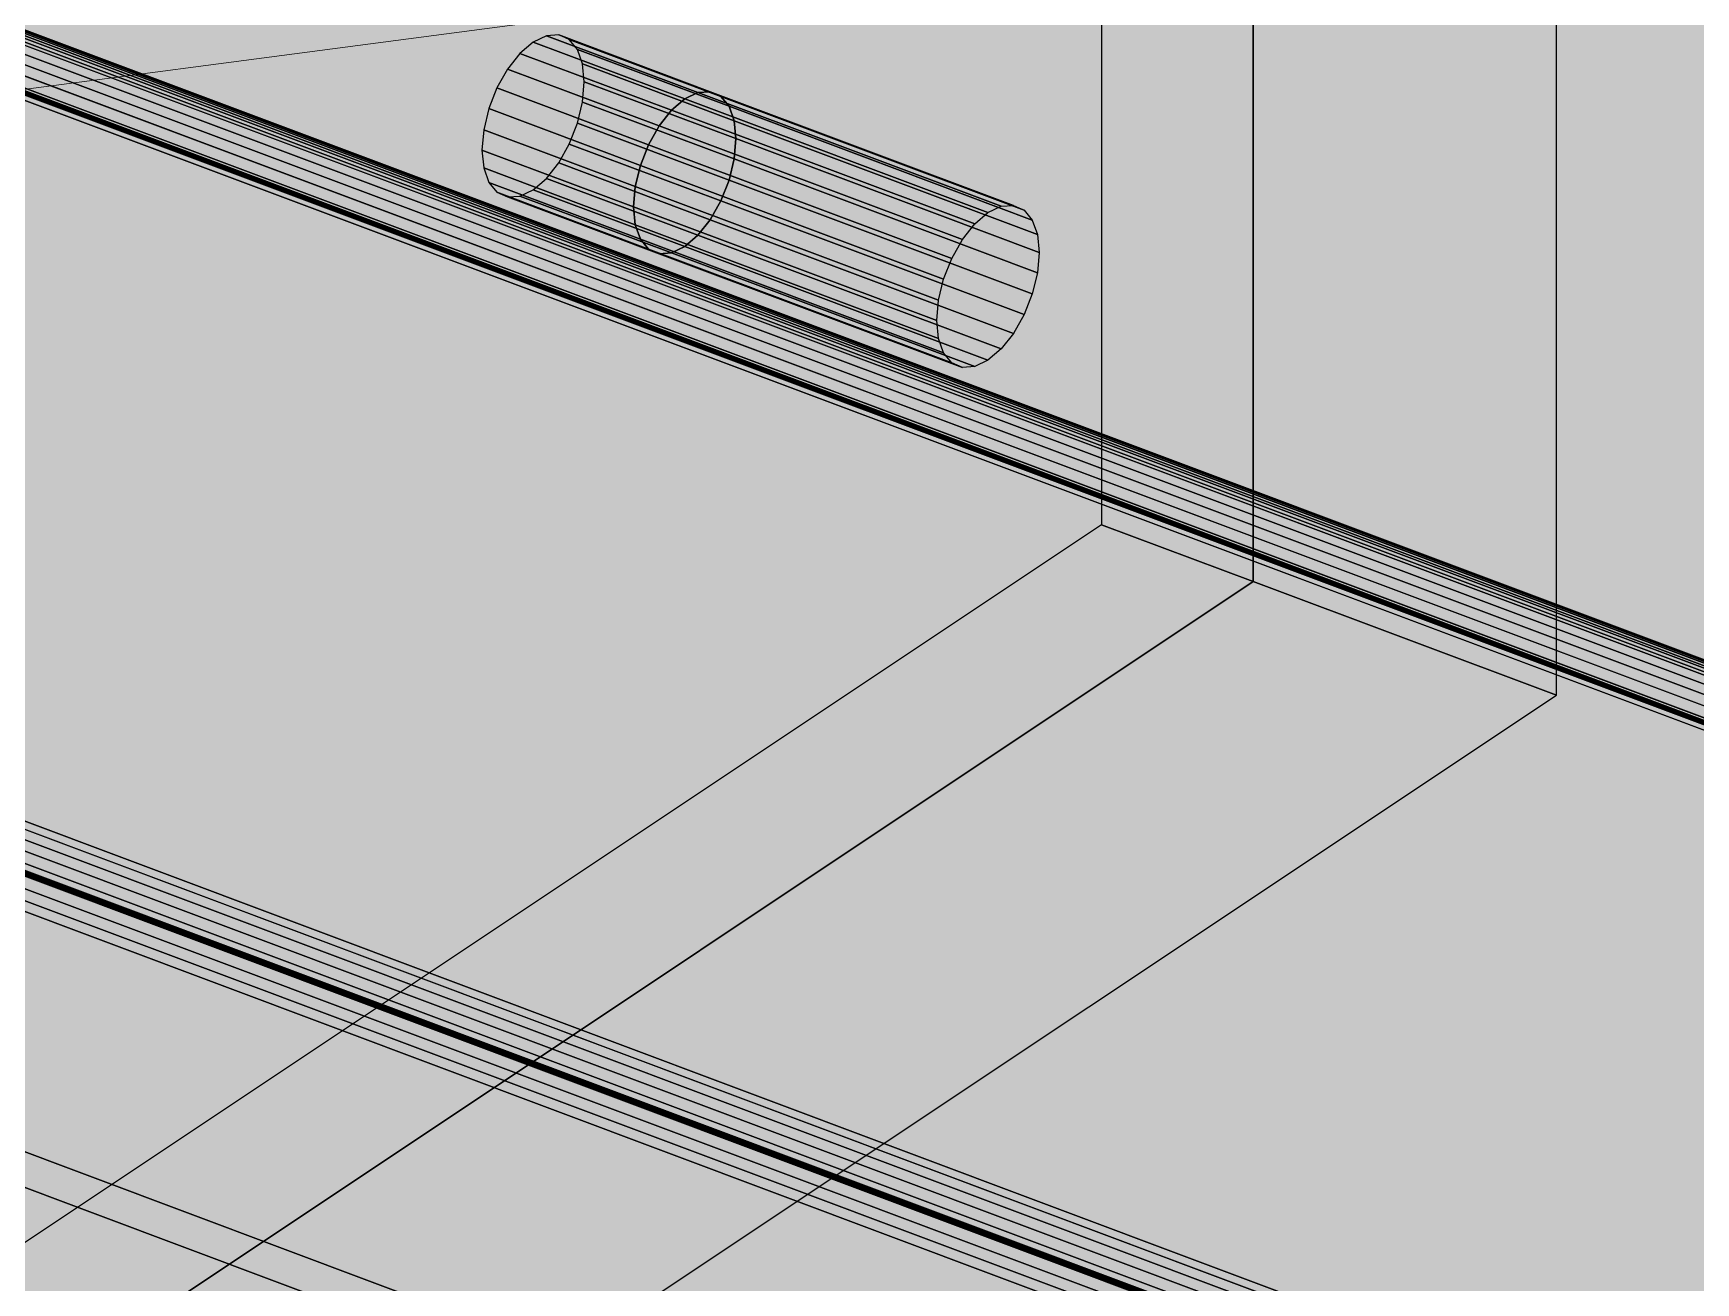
# Model space of a CAD drawing. Header units: millimetres. Extents: x 50 to 612415, y 2 to 4150.
# Drawn here: x 471105.62 to 471150.84, y 2614.55 to 2648.53 of the extents above; entities that cross this region are included whole.
import ezdxf

# ---------------------------------------------------------------- set-up
doc = ezdxf.new("R2010")
doc.units = ezdxf.units.MM
for name, color, linetype, lineweight in [('DIM', 7, 'Continuous', 13), ('HATCH', 8, 'Continuous', 9), ('OUTLINE', 7, 'Continuous', 25)]:
    doc.layers.add(name, color=color, linetype=linetype, lineweight=lineweight)

msp = doc.modelspace()

# ---------------------------------------------------------------- hatches: boundary and pattern name
at = {"layer": 'HATCH', "true_color": 0xccae87}
for points in [[(470093.304, 3132.09), (469761.573, 3099.927), (471407.856, 2492.235)], [(470233.501, 3079.516), (470093.304, 3132.09), (471407.856, 2492.235)], [(470093.304, 3128.519), (469761.573, 3096.356), (471407.856, 2488.664)], [(471407.856, 2488.664), (469761.573, 3096.356), (470093.304, 3128.519)], [(470233.501, 3075.945), (470093.304, 3128.519), (471407.856, 2488.664)], [(471407.856, 2488.664), (470093.304, 3128.519), (470233.501, 3075.945)], [(470093.304, 3124.055), (469761.573, 3091.892), (471407.856, 2484.201)], [(471407.856, 2484.201), (469761.573, 3091.892), (470093.304, 3124.055)], [(470233.501, 3071.481), (470093.304, 3124.055), (471407.856, 2484.201)], [(471407.856, 2484.201), (470093.304, 3124.055), (470233.501, 3071.481)], [(470093.304, 3122.269), (469762.81, 3090.931), (471406.207, 2483.034)], [(471406.207, 2483.034), (469762.81, 3090.931), (470093.304, 3122.269)], [(470233.501, 3069.696), (470093.304, 3122.269), (471406.207, 2483.034)], [(471406.207, 2483.034), (470093.304, 3122.269), (470233.501, 3069.696)], [(470093.304, 3121.823), (469763.12, 3090.691), (471405.794, 2482.742)], [(471405.794, 2482.742), (469763.12, 3090.691), (470093.304, 3121.823)], [(470233.501, 3069.249), (470093.304, 3121.823), (471405.794, 2482.742)], [(471405.794, 2482.742), (470093.304, 3121.823), (470233.501, 3069.249)], [(470093.304, 3119.591), (469764.666, 3089.49), (471403.732, 2481.283)], [(471403.732, 2481.283), (469764.666, 3089.49), (470093.304, 3119.591)], [(470233.501, 3067.017), (470093.304, 3119.591), (471403.732, 2481.283)], [(471403.732, 2481.283), (470093.304, 3119.591), (470233.501, 3067.017)], [(471400.434, 2478.949), (469767.14, 3087.568), (470093.304, 3116.02)], [(471400.434, 2478.949), (470093.304, 3116.02), (470233.501, 3063.446)], [(470373.698, 3026.942), (470233.501, 3079.516), (471407.856, 2492.235)], [(471407.856, 2488.664), (470233.501, 3075.945), (470373.698, 3023.371)], [(470373.698, 3023.371), (470233.501, 3075.945), (471407.856, 2488.664)], [(471407.856, 2484.201), (470233.501, 3071.481), (470373.698, 3018.907)], [(470373.698, 3018.907), (470233.501, 3071.481), (471407.856, 2484.201)], [(470373.698, 3017.122), (470233.501, 3069.696), (471406.207, 2483.034)], [(471406.207, 2483.034), (470233.501, 3069.696), (470373.698, 3017.122)], [(470373.698, 3016.675), (470233.501, 3069.249), (471405.794, 2482.742)], [(471405.794, 2482.742), (470233.501, 3069.249), (470373.698, 3016.675)], [(471403.732, 2481.283), (470233.501, 3067.017), (470373.698, 3014.444)], [(470373.698, 3014.444), (470233.501, 3067.017), (471403.732, 2481.283)], [(471400.434, 2478.949), (470233.501, 3063.446), (470373.698, 3010.873)], [(470513.895, 2974.368), (470373.698, 3026.942), (471407.856, 2492.235)], [(470513.895, 2970.797), (470373.698, 3023.371), (471407.856, 2488.664)], [(471407.856, 2488.664), (470373.698, 3023.371), (470513.895, 2970.797)], [(470513.895, 2966.333), (470373.698, 3018.907), (471407.856, 2484.201)], [(471407.856, 2484.201), (470373.698, 3018.907), (470513.895, 2966.333)], [(470513.895, 2964.548), (470373.698, 3017.122), (471406.207, 2483.034)], [(471406.207, 2483.034), (470373.698, 3017.122), (470513.895, 2964.548)], [(470513.895, 2964.102), (470373.698, 3016.675), (471405.794, 2482.742)], [(471405.794, 2482.742), (470373.698, 3016.675), (470513.895, 2964.102)], [(470513.895, 2961.87), (470373.698, 3014.444), (471403.732, 2481.283)], [(471403.732, 2481.283), (470373.698, 3014.444), (470513.895, 2961.87)], [(471400.434, 2478.949), (470373.698, 3010.873), (470513.895, 2958.299)], [(470654.091, 2921.794), (470513.895, 2974.368), (471407.856, 2492.235)], [(470654.091, 2918.223), (470513.895, 2970.797), (471407.856, 2488.664)], [(471407.856, 2488.664), (470513.895, 2970.797), (470654.091, 2918.223)], [(470654.091, 2913.76), (470513.895, 2966.333), (471407.856, 2484.201)], [(471407.856, 2484.201), (470513.895, 2966.333), (470654.091, 2913.76)], [(470654.091, 2911.974), (470513.895, 2964.548), (471406.207, 2483.034)], [(471406.207, 2483.034), (470513.895, 2964.548), (470654.091, 2911.974)], [(470654.091, 2911.528), (470513.895, 2964.102), (471405.794, 2482.742)], [(471405.794, 2482.742), (470513.895, 2964.102), (470654.091, 2911.528)], [(470654.091, 2909.296), (470513.895, 2961.87), (471403.732, 2481.283)], [(471403.732, 2481.283), (470513.895, 2961.87), (470654.091, 2909.296)], [(471400.434, 2478.949), (470513.895, 2958.299), (470654.091, 2905.725)], [(470794.288, 2869.221), (470654.091, 2921.794), (471407.856, 2492.235)], [(470794.288, 2865.65), (470654.091, 2918.223), (471407.856, 2488.664)], [(471407.856, 2488.664), (470654.091, 2918.223), (470794.288, 2865.65)], [(470794.288, 2861.186), (470654.091, 2913.76), (471407.856, 2484.201)], [(471407.856, 2484.201), (470654.091, 2913.76), (470794.288, 2861.186)], [(470794.288, 2859.4), (470654.091, 2911.974), (471406.207, 2483.034)], [(471406.207, 2483.034), (470654.091, 2911.974), (470794.288, 2859.4)], [(470794.288, 2858.954), (470654.091, 2911.528), (471405.794, 2482.742)], [(471405.794, 2482.742), (470654.091, 2911.528), (470794.288, 2858.954)], [(470794.288, 2856.722), (470654.091, 2909.296), (471403.732, 2481.283)], [(471403.732, 2481.283), (470654.091, 2909.296), (470794.288, 2856.722)], [(471400.434, 2478.949), (470654.091, 2905.725), (470794.288, 2853.151)], [(470934.485, 2813.076), (470794.288, 2865.65), (471407.856, 2488.664)], [(471407.856, 2488.664), (470794.288, 2865.65), (470934.485, 2813.076)], [(470934.485, 2808.612), (470794.288, 2861.186), (471407.856, 2484.201)], [(471407.856, 2484.201), (470794.288, 2861.186), (470934.485, 2808.612)], [(470934.485, 2806.826), (470794.288, 2859.4), (471406.207, 2483.034)], [(471406.207, 2483.034), (470794.288, 2859.4), (470934.485, 2806.826)], [(470934.485, 2806.38), (470794.288, 2858.954), (471405.794, 2482.742)], [(471405.794, 2482.742), (470794.288, 2858.954), (470934.485, 2806.38)], [(470934.485, 2804.148), (470794.288, 2856.722), (471403.732, 2481.283)], [(471403.732, 2481.283), (470794.288, 2856.722), (470934.485, 2804.148)], [(471400.434, 2478.949), (470794.288, 2853.151), (470934.485, 2800.577)], [(471134.678, 2635.169), (471010.975, 2552.7), (471015.098, 2551.154), (471138.802, 2633.622)], [(471138.802, 2633.622), (471015.098, 2551.154), (471023.345, 2548.061), (471147.048, 2630.53)]]:
    msp.add_hatch(color=43, dxfattribs=at).paths.add_polyline_path(points)
at = {"layer": 'HATCH', "true_color": 0x617c87}
for points in [[(470603.283, 2836.582), (470582.942, 2823.021), (472198.092, 2217.34), (472218.433, 2230.901)], [(470584.051, 2821.266), (470604.393, 2834.827), (472217.323, 2229.978), (472196.982, 2216.417)], [(470604.562, 2834.664), (470624.098, 2686.661), (472093.534, 2135.622), (472217.248, 2229.907)], [(470625.526, 2685.975), (470605.99, 2833.979), (472217.219, 2229.768), (472093.505, 2135.483)], [(470584.03, 2821.193), (470584.029, 2821.212), (472196.925, 2216.376), (472196.908, 2216.363)], [(470584.042, 2821.257), (470584.051, 2821.266), (472196.982, 2216.417), (472196.97, 2216.409)], [(470589.351, 2810.659), (470590.279, 2811.278), (472190.631, 2211.146), (472189.703, 2210.527)]]:
    msp.add_hatch(color=145, dxfattribs=at).paths.add_polyline_path(points)
at = {"layer": 'HATCH', "true_color": 0x607b86}
for points in [[(470603.492, 2836.673), (470603.283, 2836.582), (472218.433, 2230.901), (472218.599, 2231.008)], [(470604.393, 2834.827), (470604.406, 2834.832), (472217.334, 2229.984), (472217.323, 2229.978)], [(470604.557, 2834.687), (470604.562, 2834.664), (472217.248, 2229.907), (472217.266, 2229.921)], [(470605.99, 2833.979), (470605.916, 2834.342), (472217.512, 2229.994), (472217.219, 2229.768)], [(470584.035, 2821.172), (470584.03, 2821.193), (472196.908, 2216.363), (472196.892, 2216.35)]]:
    msp.add_hatch(color=155, dxfattribs=at).paths.add_polyline_path(points)
at = {"layer": 'HATCH', "true_color": 0x5f7984}
for points in [[(470603.736, 2836.693), (470603.492, 2836.673), (472218.599, 2231.008), (472218.717, 2231.075)], [(470604.406, 2834.832), (470604.421, 2834.834), (472217.341, 2229.989), (472217.334, 2229.984)]]:
    msp.add_hatch(color=155, dxfattribs=at).paths.add_polyline_path(points)
at = {"layer": 'HATCH', "true_color": 0x5d7782}
for points in [[(470604.006, 2836.641), (470603.736, 2836.693), (472218.717, 2231.075), (472218.781, 2231.101)], [(470604.421, 2834.834), (470604.438, 2834.83), (472217.345, 2229.99), (472217.341, 2229.989)], [(470604.539, 2834.734), (470604.549, 2834.71), (472217.284, 2229.935), (472217.3, 2229.948)], [(470605.79, 2834.718), (470605.616, 2835.094), (472218.059, 2230.428), (472217.796, 2230.216)]]:
    msp.add_hatch(color=155, dxfattribs=at).paths.add_polyline_path(points)
at = {"layer": 'HATCH', "true_color": 0x5c7580}
for points in [[(470604.294, 2836.52), (470604.006, 2836.641), (472218.781, 2231.101), (472218.789, 2231.084)], [(470605.616, 2835.094), (470605.4, 2835.456), (472218.293, 2230.621), (472218.059, 2230.428)], [(470604.525, 2834.756), (470604.539, 2834.734), (472217.3, 2229.948), (472217.315, 2229.96)], [(470584.064, 2821.108), (470584.052, 2821.129), (472196.86, 2216.325), (472196.846, 2216.314)]]:
    msp.add_hatch(color=147, dxfattribs=at).paths.add_polyline_path(points)
at = {"layer": 'HATCH', "true_color": 0x59727d}
for points in [[(470604.587, 2836.332), (470604.294, 2836.52), (472218.789, 2231.084), (472218.742, 2231.024)], [(470604.456, 2834.823), (470604.474, 2834.811), (472217.343, 2229.985), (472217.346, 2229.989)]]:
    msp.add_hatch(color=147, dxfattribs=at).paths.add_polyline_path(points)
at = {"layer": 'HATCH', "true_color": 0x576f7a}
for points in [[(470604.876, 2836.087), (470604.587, 2836.332), (472218.742, 2231.024), (472218.641, 2230.925)], [(470605.151, 2835.791), (470604.876, 2836.087), (472218.641, 2230.925), (472218.489, 2230.789)], [(470604.474, 2834.811), (470604.492, 2834.796), (472217.336, 2229.979), (472217.343, 2229.985)], [(470604.492, 2834.796), (470604.509, 2834.777), (472217.327, 2229.971), (472217.336, 2229.979)]]:
    msp.add_hatch(color=147, dxfattribs=at).paths.add_polyline_path(points)
at = {"layer": 'HATCH', "true_color": 0x5a727d}
for points in [[(470605.4, 2835.456), (470605.151, 2835.791), (472218.489, 2230.789), (472218.293, 2230.621)], [(470604.509, 2834.777), (470604.525, 2834.756), (472217.315, 2229.96), (472217.327, 2229.971)]]:
    msp.add_hatch(color=147, dxfattribs=at).paths.add_polyline_path(points)
at = {"layer": 'HATCH', "true_color": 0x5b7580}
msp.add_hatch(color=147, dxfattribs=at).paths.add_polyline_path([(470604.438, 2834.83), (470604.456, 2834.823), (472217.346, 2229.989), (472217.345, 2229.99)])
at = {"layer": 'HATCH', "true_color": 0x5f7985}
for points in [[(470604.549, 2834.71), (470604.557, 2834.687), (472217.266, 2229.921), (472217.284, 2229.935)], [(470605.916, 2834.342), (470605.79, 2834.718), (472217.796, 2230.216), (472217.512, 2229.994)], [(470584.042, 2821.15), (470584.035, 2821.172), (472196.892, 2216.35), (472196.875, 2216.338)]]:
    msp.add_hatch(color=155, dxfattribs=at).paths.add_polyline_path(points)
at = {"layer": 'HATCH', "true_color": 0x617c88}
for points in [[(470582.942, 2823.021), (470582.771, 2822.857), (472197.876, 2217.192), (472198.092, 2217.34)], [(470582.591, 2822.339), (470582.589, 2822.006), (472197.046, 2216.585), (472197.343, 2216.807)]]:
    msp.add_hatch(color=145, dxfattribs=at).paths.add_polyline_path(points)
at = {"layer": 'HATCH', "true_color": 0x627d88}
for points in [[(470582.653, 2822.626), (470582.591, 2822.339), (472197.343, 2216.807), (472197.623, 2217.012)], [(470582.771, 2822.857), (470582.653, 2822.626), (472197.623, 2217.012), (472197.876, 2217.192)], [(470584.029, 2821.212), (470584.03, 2821.23), (472196.941, 2216.388), (472196.925, 2216.376)], [(470584.03, 2821.23), (470584.035, 2821.245), (472196.957, 2216.399), (472196.941, 2216.388)], [(470584.035, 2821.245), (470584.042, 2821.257), (472196.97, 2216.409), (472196.957, 2216.399)]]:
    msp.add_hatch(color=145, dxfattribs=at).paths.add_polyline_path(points)
at = {"layer": 'HATCH', "true_color": 0x617b87}
msp.add_hatch(color=155, dxfattribs=at).paths.add_polyline_path([(470582.589, 2822.006), (470582.645, 2821.641), (472196.743, 2216.354), (472197.046, 2216.585)])
at = {"layer": 'HATCH', "true_color": 0x607a85}
msp.add_hatch(color=155, dxfattribs=at).paths.add_polyline_path([(470582.645, 2821.641), (470582.758, 2821.256), (472196.447, 2216.123), (472196.743, 2216.354)])
at = {"layer": 'HATCH', "true_color": 0x5e7883}
for points in [[(470582.758, 2821.256), (470582.924, 2820.867), (472196.169, 2215.9), (472196.447, 2216.123)], [(470584.052, 2821.129), (470584.042, 2821.15), (472196.875, 2216.338), (472196.86, 2216.325)]]:
    msp.add_hatch(color=155, dxfattribs=at).paths.add_polyline_path(points)
at = {"layer": 'HATCH', "true_color": 0x5c7680}
msp.add_hatch(color=147, dxfattribs=at).paths.add_polyline_path([(470582.924, 2820.867), (470583.136, 2820.489), (472195.919, 2215.696), (472196.169, 2215.9)])
at = {"layer": 'HATCH', "true_color": 0x5b747f}
for points in [[(470590.279, 2811.278), (470584.064, 2821.108), (472196.846, 2216.314), (472190.631, 2211.146)], [(470583.136, 2820.489), (470589.351, 2810.659), (472189.703, 2210.527), (472195.919, 2215.696)]]:
    msp.add_hatch(color=147, dxfattribs=at).paths.add_polyline_path(points)
at = {"layer": 'HATCH', "true_color": 0xbda27d}
for points in [[(471119.215, 2648.295), (471027.782, 2585.851), (471134.678, 2716.409)], [(471119.575, 2648.466), (471119.215, 2648.295), (471134.678, 2716.409)], [(471119.911, 2648.49), (471119.575, 2648.466), (471134.678, 2716.409)], [(471120.199, 2648.362), (471119.911, 2648.49), (471134.678, 2716.409)], [(471120.42, 2648.094), (471120.199, 2648.362), (471134.678, 2716.409)], [(471120.559, 2647.702), (471120.42, 2648.094), (471134.678, 2716.409)], [(471120.559, 2646.662), (471134.678, 2716.409), (471134.678, 2635.169)], [(471120.559, 2646.662), (471120.607, 2647.214), (471134.678, 2716.409)], [(471120.607, 2647.214), (471120.559, 2647.702), (471134.678, 2716.409)], [(471138.802, 2714.863), (471031.906, 2584.304), (471123.339, 2646.748)], [(471106.948, 2681.043), (471138.802, 2714.863), (471138.802, 2633.622)], [(471138.802, 2714.863), (471123.339, 2646.748), (471123.699, 2646.92)], [(471138.802, 2714.863), (471123.699, 2646.92), (471124.035, 2646.943)], [(471138.802, 2714.863), (471124.035, 2646.943), (471124.323, 2646.816)], [(471138.802, 2714.863), (471124.323, 2646.816), (471124.544, 2646.548)], [(471138.802, 2714.863), (471124.544, 2646.548), (471124.683, 2646.156)], [(471138.802, 2633.622), (471138.802, 2714.863), (471124.683, 2645.116)], [(471138.802, 2714.863), (471124.73, 2645.668), (471124.683, 2645.116)], [(471138.802, 2714.863), (471124.683, 2646.156), (471124.73, 2645.668)], [(471147.048, 2630.53), (471147.048, 2711.77), (471115.195, 2677.95)], [(471106.639, 2680.717), (471106.948, 2681.043), (471138.802, 2633.622)], [(471106.33, 2680.63), (471106.639, 2680.717), (471138.802, 2633.622)], [(471107.257, 2670.416), (471106.33, 2680.63), (471138.802, 2633.622)], [(471147.048, 2630.53), (471115.195, 2677.95), (471114.886, 2677.624)], [(471147.048, 2630.53), (471114.886, 2677.624), (471114.576, 2677.538)], [(471147.048, 2630.53), (471114.576, 2677.538), (471115.504, 2667.324)], [(471107.174, 2669.915), (471107.257, 2670.416), (471138.802, 2633.622)], [(471106.948, 2669.437), (471107.174, 2669.915), (471138.802, 2633.622)], [(471106.639, 2669.111), (471106.948, 2669.437), (471138.802, 2633.622)], [(471123.699, 2646.92), (471047.261, 2629.526), (471106.639, 2669.111)], [(471124.544, 2646.548), (471106.639, 2669.111), (471138.802, 2633.622)], [(471124.544, 2646.548), (471124.323, 2646.816), (471106.639, 2669.111)], [(471124.323, 2646.816), (471124.035, 2646.943), (471106.639, 2669.111)], [(471124.035, 2646.943), (471123.699, 2646.92), (471106.639, 2669.111)], [(471147.048, 2630.53), (471115.504, 2667.324), (471115.421, 2666.822)], [(471147.048, 2630.53), (471115.421, 2666.822), (471115.195, 2666.344)], [(471147.048, 2630.53), (471115.195, 2666.344), (471114.886, 2666.019)], [(471114.886, 2666.019), (471055.508, 2626.434), (471131.946, 2643.828)], [(471147.048, 2630.53), (471114.886, 2666.019), (471132.791, 2643.455)], [(471114.886, 2666.019), (471132.57, 2643.724), (471132.791, 2643.455)], [(471114.886, 2666.019), (471132.281, 2643.851), (471132.57, 2643.724)], [(471114.886, 2666.019), (471131.946, 2643.828), (471132.281, 2643.851)], [(471119.215, 2648.295), (471027.83, 2585.362), (471027.782, 2585.851)], [(471119.215, 2648.295), (471118.855, 2647.986), (471027.83, 2585.362)], [(471118.855, 2647.986), (471118.519, 2647.562), (471027.83, 2585.362)], [(471118.519, 2647.562), (471118.231, 2647.05), (471027.83, 2585.362)], [(471118.231, 2647.05), (471118.01, 2646.487), (471027.83, 2585.362)], [(471031.906, 2584.304), (471031.953, 2583.816), (471123.339, 2646.748)], [(471123.339, 2646.748), (471031.953, 2583.816), (471031.906, 2584.304)], [(471123.339, 2646.748), (471031.906, 2584.304), (471046.952, 2629.44)], [(471031.953, 2583.816), (471122.978, 2646.44), (471123.339, 2646.748)], [(471123.339, 2646.748), (471122.978, 2646.44), (471031.953, 2583.816)], [(471123.699, 2646.92), (471123.339, 2646.748), (471046.952, 2629.44)], [(471123.699, 2646.92), (471046.952, 2629.44), (471047.261, 2629.526)], [(471120.42, 2646.085), (471120.559, 2646.662), (471134.678, 2635.169)], [(471118.01, 2646.487), (471117.871, 2645.91), (471027.83, 2585.362)], [(471031.953, 2583.816), (471122.643, 2646.015), (471122.978, 2646.44)], [(471122.978, 2646.44), (471122.643, 2646.015), (471031.953, 2583.816)], [(471124.683, 2646.156), (471124.544, 2646.548), (471138.802, 2633.622)], [(471117.871, 2645.91), (471117.824, 2645.358), (471027.83, 2585.362)], [(471031.953, 2583.816), (471122.355, 2645.504), (471122.643, 2646.015)], [(471122.643, 2646.015), (471122.355, 2645.504), (471031.953, 2583.816)], [(471120.199, 2645.522), (471120.42, 2646.085), (471134.678, 2635.169)], [(471124.73, 2645.668), (471124.683, 2646.156), (471138.802, 2633.622)], [(471027.83, 2585.362), (471117.824, 2645.358), (471117.871, 2644.87)], [(471031.953, 2583.816), (471122.133, 2644.941), (471122.355, 2645.504)], [(471122.355, 2645.504), (471122.133, 2644.941), (471031.953, 2583.816)], [(471119.911, 2645.01), (471120.199, 2645.522), (471134.678, 2635.169)], [(471124.683, 2645.116), (471124.73, 2645.668), (471138.802, 2633.622)], [(471026.438, 2582.426), (471117.871, 2644.87), (471118.01, 2644.478)], [(471026.438, 2582.426), (471026.798, 2582.734), (471117.871, 2644.87)], [(471026.798, 2582.734), (471027.134, 2583.159), (471117.871, 2644.87)], [(471027.134, 2583.159), (471027.422, 2583.67), (471117.871, 2644.87)], [(471027.422, 2583.67), (471027.643, 2584.234), (471117.871, 2644.87)], [(471027.643, 2584.234), (471027.782, 2584.811), (471117.871, 2644.87)], [(471027.782, 2584.811), (471027.83, 2585.362), (471117.871, 2644.87)], [(471031.953, 2583.816), (471121.994, 2644.364), (471122.133, 2644.941)], [(471122.133, 2644.941), (471121.994, 2644.364), (471031.953, 2583.816)], [(471119.575, 2644.586), (471119.911, 2645.01), (471134.678, 2635.169)], [(471138.802, 2633.622), (471124.683, 2645.116), (471124.544, 2644.539)], [(471124.544, 2644.539), (471124.683, 2645.116), (471138.802, 2633.622)], [(471026.438, 2582.426), (471118.01, 2644.478), (471118.231, 2644.21)], [(471031.953, 2583.816), (471121.947, 2643.812), (471121.994, 2644.364)], [(471121.994, 2644.364), (471121.947, 2643.812), (471031.953, 2583.816)], [(471119.215, 2644.277), (471119.575, 2644.586), (471134.678, 2635.169)], [(471138.802, 2633.622), (471124.544, 2644.539), (471124.323, 2643.975)], [(471124.323, 2643.975), (471124.544, 2644.539), (471138.802, 2633.622)], [(471026.438, 2582.426), (471118.231, 2644.21), (471134.678, 2635.169)], [(471118.231, 2644.21), (471118.519, 2644.083), (471134.678, 2635.169)], [(471118.519, 2644.083), (471118.855, 2644.106), (471134.678, 2635.169)], [(471118.855, 2644.106), (471119.215, 2644.277), (471134.678, 2635.169)], [(471138.802, 2633.622), (471124.323, 2643.975), (471124.035, 2643.464)], [(471124.035, 2643.464), (471124.323, 2643.975), (471138.802, 2633.622)], [(471121.994, 2643.324), (471121.947, 2643.812), (471031.953, 2583.816)], [(471031.953, 2583.816), (471121.947, 2643.812), (471121.994, 2643.324)], [(471040.152, 2581.212), (471040.2, 2580.723), (471131.586, 2643.656)], [(471055.199, 2626.347), (471040.152, 2581.212), (471131.586, 2643.656)], [(471040.2, 2580.723), (471131.225, 2643.347), (471131.586, 2643.656)], [(471055.199, 2626.347), (471131.586, 2643.656), (471131.946, 2643.828)], [(471055.508, 2626.434), (471055.199, 2626.347), (471131.946, 2643.828)], [(471138.802, 2633.622), (471124.035, 2643.464), (471123.699, 2643.04)], [(471123.699, 2643.04), (471124.035, 2643.464), (471138.802, 2633.622)], [(471122.133, 2642.932), (471121.994, 2643.324), (471030.561, 2580.88)], [(471030.561, 2580.88), (471121.994, 2643.324), (471122.133, 2642.932)], [(471121.994, 2643.324), (471030.922, 2581.188), (471030.561, 2580.88)], [(471030.561, 2580.88), (471030.922, 2581.188), (471121.994, 2643.324)], [(471121.994, 2643.324), (471031.257, 2581.613), (471030.922, 2581.188)], [(471030.922, 2581.188), (471031.257, 2581.613), (471121.994, 2643.324)], [(471121.994, 2643.324), (471031.545, 2582.124), (471031.257, 2581.613)], [(471031.257, 2581.613), (471031.545, 2582.124), (471121.994, 2643.324)], [(471121.994, 2643.324), (471031.767, 2582.687), (471031.545, 2582.124)], [(471031.545, 2582.124), (471031.767, 2582.687), (471121.994, 2643.324)], [(471121.994, 2643.324), (471031.906, 2583.264), (471031.767, 2582.687)], [(471031.767, 2582.687), (471031.906, 2583.264), (471121.994, 2643.324)], [(471121.994, 2643.324), (471031.953, 2583.816), (471031.906, 2583.264)], [(471031.906, 2583.264), (471031.953, 2583.816), (471121.994, 2643.324)], [(471040.2, 2580.723), (471130.89, 2642.923), (471131.225, 2643.347)], [(471138.802, 2633.622), (471123.699, 2643.04), (471123.339, 2642.731)], [(471123.339, 2642.731), (471123.699, 2643.04), (471138.802, 2633.622)], [(471147.048, 2630.53), (471132.791, 2643.455), (471132.93, 2643.063)], [(471147.048, 2630.53), (471132.93, 2643.063), (471132.977, 2642.575)], [(471122.355, 2642.663), (471122.133, 2642.932), (471030.561, 2580.88)], [(471030.561, 2580.88), (471122.133, 2642.932), (471122.355, 2642.663)], [(471138.802, 2633.622), (471122.355, 2642.663), (471030.561, 2580.88)], [(471030.561, 2580.88), (471122.355, 2642.663), (471122.643, 2642.536)], [(471030.561, 2580.88), (471122.978, 2642.559), (471138.802, 2633.622)], [(471030.561, 2580.88), (471122.643, 2642.536), (471122.978, 2642.559)], [(471040.2, 2580.723), (471130.602, 2642.412), (471130.89, 2642.923)], [(471138.802, 2633.622), (471122.643, 2642.536), (471122.355, 2642.663)], [(471138.802, 2633.622), (471122.978, 2642.559), (471122.643, 2642.536)], [(471138.802, 2633.622), (471123.339, 2642.731), (471122.978, 2642.559)], [(471122.978, 2642.559), (471123.339, 2642.731), (471138.802, 2633.622)], [(471147.048, 2630.53), (471132.977, 2642.575), (471132.93, 2642.023)], [(471040.2, 2580.723), (471130.38, 2641.848), (471130.602, 2642.412)], [(471040.2, 2580.723), (471130.241, 2641.271), (471130.38, 2641.848)], [(471147.048, 2630.53), (471132.93, 2642.023), (471132.791, 2641.446)], [(471040.2, 2580.723), (471130.194, 2640.719), (471130.241, 2641.271)], [(471147.048, 2630.53), (471132.791, 2641.446), (471132.57, 2640.883)], [(471147.048, 2630.53), (471132.57, 2640.883), (471132.281, 2640.372)], [(471130.241, 2640.231), (471130.194, 2640.719), (471040.2, 2580.723)], [(471147.048, 2630.53), (471132.281, 2640.372), (471131.946, 2639.947)], [(471130.38, 2639.839), (471130.241, 2640.231), (471038.808, 2577.787)], [(471130.241, 2640.231), (471039.168, 2578.096), (471038.808, 2577.787)], [(471130.241, 2640.231), (471039.504, 2578.52), (471039.168, 2578.096)], [(471130.241, 2640.231), (471039.792, 2579.031), (471039.504, 2578.52)], [(471130.241, 2640.231), (471040.013, 2579.595), (471039.792, 2579.031)], [(471130.241, 2640.231), (471040.152, 2580.172), (471040.013, 2579.595)], [(471130.241, 2640.231), (471040.2, 2580.723), (471040.152, 2580.172)], [(471147.048, 2630.53), (471131.946, 2639.947), (471131.586, 2639.639)], [(471130.602, 2639.571), (471130.38, 2639.839), (471038.808, 2577.787)], [(471130.89, 2639.444), (471130.602, 2639.571), (471038.808, 2577.787)], [(471147.048, 2630.53), (471131.225, 2639.467), (471038.808, 2577.787)], [(471131.225, 2639.467), (471130.89, 2639.444), (471038.808, 2577.787)], [(471147.048, 2630.53), (471131.586, 2639.639), (471131.225, 2639.467)], [(471026.438, 2582.426), (471134.678, 2635.169), (471010.975, 2552.7)], [(471015.098, 2551.154), (471138.802, 2633.622), (471030.561, 2580.88)], [(471138.802, 2633.622), (471015.098, 2551.154), (471030.561, 2580.88)], [(471038.808, 2577.787), (471023.345, 2548.061), (471147.048, 2630.53)]]:
    msp.add_hatch(color=33, dxfattribs=at).paths.add_polyline_path(points)
at = {"layer": 'HATCH', "true_color": 0xc0a47f}
for points in [[(471134.678, 2716.409), (471134.678, 2635.169), (471138.802, 2633.622), (471138.802, 2714.863)], [(471138.802, 2714.863), (471138.802, 2633.622), (471147.048, 2630.53), (471147.048, 2711.77)]]:
    msp.add_hatch(color=33, dxfattribs=at).paths.add_polyline_path(points)
at = {"layer": 'HATCH', "true_color": 0xcaad86}
for points in [[(471119.575, 2648.466), (471119.215, 2648.295), (471123.339, 2646.748), (471123.699, 2646.92)], [(471123.699, 2646.92), (471123.339, 2646.748), (471131.586, 2643.656), (471131.946, 2643.828)], [(471118.855, 2644.106), (471119.215, 2644.277), (471123.339, 2642.731), (471122.978, 2642.559)], [(471122.978, 2642.559), (471123.339, 2642.731), (471131.586, 2639.639), (471131.225, 2639.467)]]:
    msp.add_hatch(color=43, dxfattribs=at).paths.add_polyline_path(points)
at = {"layer": 'HATCH', "true_color": 0xc6a983}
for points in [[(471119.911, 2648.49), (471119.575, 2648.466), (471123.699, 2646.92), (471124.035, 2646.943)], [(471124.035, 2646.943), (471123.699, 2646.92), (471131.946, 2643.828), (471132.281, 2643.851)], [(471118.519, 2644.083), (471118.855, 2644.106), (471122.978, 2642.559), (471122.643, 2642.536)], [(471122.643, 2642.536), (471122.978, 2642.559), (471131.225, 2639.467), (471130.89, 2639.444)]]:
    msp.add_hatch(color=43, dxfattribs=at).paths.add_polyline_path(points)
at = {"layer": 'HATCH', "true_color": 0xc1a580}
for points in [[(471120.199, 2648.362), (471119.911, 2648.49), (471124.035, 2646.943), (471124.323, 2646.816)], [(471124.323, 2646.816), (471124.035, 2646.943), (471132.281, 2643.851), (471132.57, 2643.724)], [(471118.231, 2644.21), (471118.519, 2644.083), (471122.643, 2642.536), (471122.355, 2642.663)], [(471122.355, 2642.663), (471122.643, 2642.536), (471130.89, 2639.444), (471130.602, 2639.571)]]:
    msp.add_hatch(color=33, dxfattribs=at).paths.add_polyline_path(points)
at = {"layer": 'HATCH', "true_color": 0xceb088}
for points in [[(471118.855, 2647.986), (471118.519, 2647.562), (471122.643, 2646.015), (471122.978, 2646.44)], [(471122.978, 2646.44), (471122.643, 2646.015), (471130.89, 2642.923), (471131.225, 2643.347)], [(471119.575, 2644.586), (471119.911, 2645.01), (471124.035, 2643.464), (471123.699, 2643.04)], [(471123.699, 2643.04), (471124.035, 2643.464), (471132.281, 2640.372), (471131.946, 2639.947)]]:
    msp.add_hatch(color=43, dxfattribs=at).paths.add_polyline_path(points)
at = {"layer": 'HATCH', "true_color": 0xcdaf88}
for points in [[(471119.215, 2648.295), (471118.855, 2647.986), (471122.978, 2646.44), (471123.339, 2646.748)], [(471118.519, 2647.562), (471118.231, 2647.05), (471122.355, 2645.504), (471122.643, 2646.015)], [(471123.339, 2646.748), (471122.978, 2646.44), (471131.225, 2643.347), (471131.586, 2643.656)], [(471122.643, 2646.015), (471122.355, 2645.504), (471130.602, 2642.412), (471130.89, 2642.923)], [(471119.911, 2645.01), (471120.199, 2645.522), (471124.323, 2643.975), (471124.035, 2643.464)], [(471119.215, 2644.277), (471119.575, 2644.586), (471123.699, 2643.04), (471123.339, 2642.731)], [(471124.035, 2643.464), (471124.323, 2643.975), (471132.57, 2640.883), (471132.281, 2640.372)], [(471123.339, 2642.731), (471123.699, 2643.04), (471131.946, 2639.947), (471131.586, 2639.639)]]:
    msp.add_hatch(color=43, dxfattribs=at).paths.add_polyline_path(points)
at = {"layer": 'HATCH', "true_color": 0xbba07c}
for points in [[(471120.42, 2648.094), (471120.199, 2648.362), (471124.323, 2646.816), (471124.544, 2646.548)], [(471124.544, 2646.548), (471124.323, 2646.816), (471132.57, 2643.724), (471132.791, 2643.455)], [(471118.01, 2644.478), (471118.231, 2644.21), (471122.355, 2642.663), (471122.133, 2642.932)], [(471122.133, 2642.932), (471122.355, 2642.663), (471130.602, 2639.571), (471130.38, 2639.839)]]:
    msp.add_hatch(color=33, dxfattribs=at).paths.add_polyline_path(points)
at = {"layer": 'HATCH', "true_color": 0xb69c79}
for points in [[(471120.559, 2647.702), (471120.42, 2648.094), (471124.544, 2646.548), (471124.683, 2646.156)], [(471124.683, 2646.156), (471124.544, 2646.548), (471132.791, 2643.455), (471132.93, 2643.063)], [(471117.871, 2644.87), (471118.01, 2644.478), (471122.133, 2642.932), (471121.994, 2643.324)], [(471121.994, 2643.324), (471122.133, 2642.932), (471130.38, 2639.839), (471130.241, 2640.231)]]:
    msp.add_hatch(color=33, dxfattribs=at).paths.add_polyline_path(points)
at = {"layer": 'HATCH', "true_color": 0xbda17d}
for points in [[(471120.607, 2647.214), (471120.559, 2647.702), (471124.683, 2646.156), (471124.73, 2645.668)], [(471124.73, 2645.668), (471124.683, 2646.156), (471132.93, 2643.063), (471132.977, 2642.575)], [(471117.824, 2645.358), (471117.871, 2644.87), (471121.994, 2643.324), (471121.947, 2643.812)], [(471121.947, 2643.812), (471121.994, 2643.324), (471130.241, 2640.231), (471130.194, 2640.719)]]:
    msp.add_hatch(color=33, dxfattribs=at).paths.add_polyline_path(points)
at = {"layer": 'HATCH', "true_color": 0xc2a681}
for points in [[(471120.559, 2646.662), (471120.607, 2647.214), (471124.73, 2645.668), (471124.683, 2645.116)], [(471117.871, 2645.91), (471117.824, 2645.358), (471121.947, 2643.812), (471121.994, 2644.364)], [(471124.683, 2645.116), (471124.73, 2645.668), (471132.977, 2642.575), (471132.93, 2642.023)], [(471121.994, 2644.364), (471121.947, 2643.812), (471130.194, 2640.719), (471130.241, 2641.271)]]:
    msp.add_hatch(color=43, dxfattribs=at).paths.add_polyline_path(points)
at = {"layer": 'HATCH', "true_color": 0xcbae87}
for points in [[(471118.231, 2647.05), (471118.01, 2646.487), (471122.133, 2644.941), (471122.355, 2645.504)], [(471120.199, 2645.522), (471120.42, 2646.085), (471124.544, 2644.539), (471124.323, 2643.975)], [(471122.355, 2645.504), (471122.133, 2644.941), (471130.38, 2641.848), (471130.602, 2642.412)], [(471124.323, 2643.975), (471124.544, 2644.539), (471132.791, 2641.446), (471132.57, 2640.883)]]:
    msp.add_hatch(color=43, dxfattribs=at).paths.add_polyline_path(points)
at = {"layer": 'HATCH', "true_color": 0xc7aa84}
for points in [[(471120.42, 2646.085), (471120.559, 2646.662), (471124.683, 2645.116), (471124.544, 2644.539)], [(471118.01, 2646.487), (471117.871, 2645.91), (471121.994, 2644.364), (471122.133, 2644.941)], [(471122.133, 2644.941), (471121.994, 2644.364), (471130.241, 2641.271), (471130.38, 2641.848)], [(471124.544, 2644.539), (471124.683, 2645.116), (471132.93, 2642.023), (471132.791, 2641.446)]]:
    msp.add_hatch(color=43, dxfattribs=at).paths.add_polyline_path(points)

# ---------------------------------------------------------------- linework, layer by layer
at = {"layer": 'DIM'}
msp.add_lwpolyline([(470549.15, 2573.821), (472800, 2870), (472900, 2870)], dxfattribs=at)
at = {"layer": 'OUTLINE', "color": 139, "true_color": 0x42544a}
for p, q in [((470603.283, 2836.582), (472218.433, 2230.901)), ((472218.433, 2230.901), (470603.283, 2836.582)), ((470603.492, 2836.673), (472218.599, 2231.008)), ((472218.599, 2231.008), (470603.492, 2836.673)), ((470603.736, 2836.693), (472218.717, 2231.075)), ((472218.717, 2231.075), (470603.736, 2836.693)), ((470604.006, 2836.641), (472218.781, 2231.101)), ((472218.781, 2231.101), (470604.006, 2836.641)), ((470604.294, 2836.52), (472218.789, 2231.084)), ((472218.789, 2231.084), (470604.294, 2836.52)), ((470604.587, 2836.332), (472218.742, 2231.024)), ((472218.742, 2231.024), (470604.587, 2836.332)), ((470604.876, 2836.087), (472218.641, 2230.925)), ((472218.641, 2230.925), (470604.876, 2836.087)), ((470605.151, 2835.791), (472218.489, 2230.789)), ((472218.489, 2230.789), (470605.151, 2835.791)), ((470605.4, 2835.456), (472218.293, 2230.621)), ((472218.293, 2230.621), (470605.4, 2835.456)), ((472217.323, 2229.978), (470604.393, 2834.827)), ((470604.393, 2834.827), (472217.323, 2229.978)), ((472217.334, 2229.984), (470604.406, 2834.832)), ((470604.406, 2834.832), (472217.334, 2229.984)), ((472217.341, 2229.989), (470604.421, 2834.834)), ((470604.421, 2834.834), (472217.341, 2229.989)), ((472217.345, 2229.99), (470604.438, 2834.83)), ((470604.438, 2834.83), (472217.345, 2229.99)), ((472217.346, 2229.989), (470604.456, 2834.823)), ((470604.456, 2834.823), (472217.346, 2229.989)), ((472217.343, 2229.985), (470604.474, 2834.811)), ((470604.474, 2834.811), (472217.343, 2229.985)), ((472217.336, 2229.979), (470604.492, 2834.796)), ((470604.492, 2834.796), (472217.336, 2229.979)), ((472217.327, 2229.971), (470604.509, 2834.777)), ((470604.509, 2834.777), (472217.327, 2229.971)), ((472217.315, 2229.96), (470604.525, 2834.756)), ((470604.525, 2834.756), (472217.315, 2229.96)), ((472217.3, 2229.948), (470604.539, 2834.734)), ((470604.539, 2834.734), (472217.3, 2229.948)), ((470605.616, 2835.094), (472218.059, 2230.428)), ((472218.059, 2230.428), (470605.616, 2835.094)), ((472217.284, 2229.935), (470604.549, 2834.71)), ((470604.549, 2834.71), (472217.284, 2229.935)), ((472217.266, 2229.921), (470604.557, 2834.687)), ((470604.557, 2834.687), (472217.266, 2229.921)), ((470604.562, 2834.664), (472217.248, 2229.907)), ((472217.248, 2229.907), (470604.562, 2834.664)), ((470605.79, 2834.718), (472217.796, 2230.216)), ((472217.796, 2230.216), (470605.79, 2834.718)), ((470605.916, 2834.342), (472217.512, 2229.994)), ((472217.512, 2229.994), (470605.916, 2834.342)), ((472217.219, 2229.768), (470605.99, 2833.979)), ((470605.99, 2833.979), (472217.219, 2229.768)), ((470582.942, 2823.021), (472198.092, 2217.34)), ((472198.092, 2217.34), (470582.942, 2823.021)), ((470582.653, 2822.626), (472197.623, 2217.012)), ((472197.623, 2217.012), (470582.653, 2822.626)), ((470582.771, 2822.857), (472197.876, 2217.192)), ((472197.876, 2217.192), (470582.771, 2822.857)), ((470582.591, 2822.339), (472197.343, 2216.807)), ((472197.343, 2216.807), (470582.591, 2822.339)), ((470582.589, 2822.006), (472197.046, 2216.585)), ((472197.046, 2216.585), (470582.589, 2822.006)), ((472196.743, 2216.354), (470582.645, 2821.641)), ((470582.645, 2821.641), (472196.743, 2216.354)), ((472196.447, 2216.123), (470582.758, 2821.256)), ((470582.758, 2821.256), (472196.447, 2216.123)), ((472196.925, 2216.376), (470584.029, 2821.212)), ((470584.029, 2821.212), (472196.925, 2216.376)), ((472196.941, 2216.388), (470584.03, 2821.23)), ((470584.03, 2821.23), (472196.941, 2216.388)), ((472196.908, 2216.363), (470584.03, 2821.193)), ((470584.03, 2821.193), (472196.908, 2216.363)), ((472196.957, 2216.399), (470584.035, 2821.245)), ((470584.035, 2821.245), (472196.957, 2216.399)), ((470584.035, 2821.172), (472196.892, 2216.35)), ((472196.892, 2216.35), (470584.035, 2821.172)), ((472196.97, 2216.409), (470584.042, 2821.257)), ((470584.042, 2821.257), (472196.97, 2216.409)), ((472196.982, 2216.417), (470584.051, 2821.266)), ((470584.051, 2821.266), (472196.982, 2216.417)), ((472196.169, 2215.9), (470582.924, 2820.867)), ((470582.924, 2820.867), (472196.169, 2215.9)), ((470584.042, 2821.15), (472196.875, 2216.338)), ((472196.875, 2216.338), (470584.042, 2821.15)), ((470584.052, 2821.129), (472196.86, 2216.325)), ((472196.86, 2216.325), (470584.052, 2821.129)), ((470584.064, 2821.108), (472196.846, 2216.314)), ((472196.846, 2216.314), (470584.064, 2821.108)), ((472195.919, 2215.696), (470583.136, 2820.489)), ((470583.136, 2820.489), (472195.919, 2215.696)), ((470590.279, 2811.278), (472190.631, 2211.146)), ((472190.631, 2211.146), (470590.279, 2811.278)), ((472189.703, 2210.527), (470589.351, 2810.659)), ((470589.351, 2810.659), (472189.703, 2210.527)), ((471134.678, 2716.409), (471134.678, 2635.169)), ((471134.678, 2716.409), (471134.678, 2635.169)), ((471138.802, 2633.622), (471138.802, 2714.863)), ((471138.802, 2633.622), (471138.802, 2714.863)), ((471138.802, 2714.863), (471138.802, 2633.622)), ((471138.802, 2714.863), (471138.802, 2633.622)), ((471147.048, 2630.53), (471147.048, 2711.77)), ((471147.048, 2630.53), (471147.048, 2711.77)), ((471119.575, 2648.466), (471119.215, 2648.295)), ((471119.575, 2648.466), (471119.215, 2648.295)), ((471119.911, 2648.49), (471119.575, 2648.466)), ((471119.911, 2648.49), (471119.575, 2648.466)), ((471119.575, 2648.466), (471123.699, 2646.92)), ((471123.699, 2646.92), (471119.575, 2648.466)), ((471120.199, 2648.362), (471119.911, 2648.49)), ((471119.911, 2648.49), (471124.035, 2646.943)), ((471124.035, 2646.943), (471119.911, 2648.49)), ((471120.199, 2648.362), (471119.911, 2648.49)), ((471118.855, 2647.986), (471118.519, 2647.562)), ((471118.855, 2647.986), (471118.519, 2647.562)), ((471119.215, 2648.295), (471118.855, 2647.986)), ((471119.215, 2648.295), (471118.855, 2647.986)), ((471118.855, 2647.986), (471122.978, 2646.44)), ((471122.978, 2646.44), (471118.855, 2647.986)), ((471119.215, 2648.295), (471123.339, 2646.748)), ((471123.339, 2646.748), (471119.215, 2648.295)), ((471120.42, 2648.094), (471120.199, 2648.362)), ((471120.199, 2648.362), (471124.323, 2646.816)), ((471124.323, 2646.816), (471120.199, 2648.362)), ((471120.42, 2648.094), (471120.199, 2648.362)), ((471120.559, 2647.702), (471120.42, 2648.094)), ((471120.42, 2648.094), (471124.544, 2646.548)), ((471124.544, 2646.548), (471120.42, 2648.094)), ((471120.559, 2647.702), (471120.42, 2648.094)), ((471118.519, 2647.562), (471118.231, 2647.05)), ((471118.519, 2647.562), (471118.231, 2647.05)), ((471118.519, 2647.562), (471122.643, 2646.015)), ((471122.643, 2646.015), (471118.519, 2647.562)), ((471120.607, 2647.214), (471120.559, 2647.702)), ((471120.559, 2647.702), (471124.683, 2646.156)), ((471124.683, 2646.156), (471120.559, 2647.702)), ((471120.607, 2647.214), (471120.559, 2647.702)), ((471120.559, 2646.662), (471120.607, 2647.214)), ((471120.559, 2646.662), (471120.607, 2647.214)), ((471120.607, 2647.214), (471124.73, 2645.668)), ((471124.73, 2645.668), (471120.607, 2647.214)), ((471118.231, 2647.05), (471118.01, 2646.487)), ((471118.231, 2647.05), (471118.01, 2646.487)), ((471118.231, 2647.05), (471122.355, 2645.504)), ((471122.355, 2645.504), (471118.231, 2647.05)), ((471120.42, 2646.085), (471120.559, 2646.662)), ((471120.42, 2646.085), (471120.559, 2646.662)), ((471120.559, 2646.662), (471124.683, 2645.116)), ((471124.683, 2645.116), (471120.559, 2646.662)), ((471122.978, 2646.44), (471123.339, 2646.748)), ((471123.339, 2646.748), (471122.978, 2646.44)), ((471122.978, 2646.44), (471123.339, 2646.748)), ((471123.339, 2646.748), (471122.978, 2646.44)), ((471123.339, 2646.748), (471123.699, 2646.92)), ((471123.699, 2646.92), (471123.339, 2646.748)), ((471123.339, 2646.748), (471123.699, 2646.92)), ((471123.699, 2646.92), (471123.339, 2646.748)), ((471123.339, 2646.748), (471131.586, 2643.656)), ((471131.586, 2643.656), (471123.339, 2646.748)), ((471123.699, 2646.92), (471124.035, 2646.943)), ((471124.035, 2646.943), (471123.699, 2646.92)), ((471123.699, 2646.92), (471124.035, 2646.943)), ((471124.035, 2646.943), (471123.699, 2646.92)), ((471123.699, 2646.92), (471131.946, 2643.828)), ((471131.946, 2643.828), (471123.699, 2646.92)), ((471124.035, 2646.943), (471124.323, 2646.816)), ((471124.323, 2646.816), (471124.035, 2646.943)), ((471124.035, 2646.943), (471132.281, 2643.851)), ((471132.281, 2643.851), (471124.035, 2646.943)), ((471124.035, 2646.943), (471124.323, 2646.816)), ((471124.323, 2646.816), (471124.035, 2646.943)), ((471124.323, 2646.816), (471124.544, 2646.548)), ((471124.544, 2646.548), (471124.323, 2646.816)), ((471124.323, 2646.816), (471132.57, 2643.724)), ((471132.57, 2643.724), (471124.323, 2646.816)), ((471124.323, 2646.816), (471124.544, 2646.548)), ((471124.544, 2646.548), (471124.323, 2646.816)), ((471118.01, 2646.487), (471117.871, 2645.91)), ((471118.01, 2646.487), (471117.871, 2645.91)), ((471122.133, 2644.941), (471118.01, 2646.487)), ((471118.01, 2646.487), (471122.133, 2644.941)), ((471122.643, 2646.015), (471122.978, 2646.44)), ((471122.978, 2646.44), (471122.643, 2646.015)), ((471122.643, 2646.015), (471122.978, 2646.44)), ((471122.978, 2646.44), (471122.643, 2646.015)), ((471122.978, 2646.44), (471131.225, 2643.347)), ((471131.225, 2643.347), (471122.978, 2646.44)), ((471124.683, 2646.156), (471124.544, 2646.548)), ((471124.544, 2646.548), (471124.683, 2646.156)), ((471124.683, 2646.156), (471124.544, 2646.548)), ((471124.544, 2646.548), (471132.791, 2643.455)), ((471132.791, 2643.455), (471124.544, 2646.548)), ((471124.544, 2646.548), (471124.683, 2646.156)), ((471117.871, 2645.91), (471117.824, 2645.358)), ((471117.871, 2645.91), (471117.824, 2645.358)), ((471121.994, 2644.364), (471117.871, 2645.91)), ((471117.871, 2645.91), (471121.994, 2644.364)), ((471120.199, 2645.522), (471120.42, 2646.085)), ((471120.199, 2645.522), (471120.42, 2646.085)), ((471120.42, 2646.085), (471124.544, 2644.539)), ((471124.544, 2644.539), (471120.42, 2646.085)), ((471122.355, 2645.504), (471122.643, 2646.015)), ((471122.643, 2646.015), (471122.355, 2645.504)), ((471122.355, 2645.504), (471122.643, 2646.015)), ((471122.643, 2646.015), (471122.355, 2645.504)), ((471122.643, 2646.015), (471130.89, 2642.923)), ((471130.89, 2642.923), (471122.643, 2646.015)), ((471124.73, 2645.668), (471124.683, 2646.156)), ((471124.683, 2646.156), (471124.73, 2645.668)), ((471124.73, 2645.668), (471124.683, 2646.156)), ((471124.683, 2646.156), (471132.93, 2643.063)), ((471132.93, 2643.063), (471124.683, 2646.156)), ((471124.683, 2646.156), (471124.73, 2645.668)), ((471117.824, 2645.358), (471117.871, 2644.87)), ((471121.947, 2643.812), (471117.824, 2645.358)), ((471117.824, 2645.358), (471121.947, 2643.812)), ((471117.824, 2645.358), (471117.871, 2644.87)), ((471119.911, 2645.01), (471120.199, 2645.522)), ((471119.911, 2645.01), (471120.199, 2645.522)), ((471124.323, 2643.975), (471120.199, 2645.522)), ((471120.199, 2645.522), (471124.323, 2643.975)), ((471122.133, 2644.941), (471122.355, 2645.504)), ((471122.355, 2645.504), (471122.133, 2644.941)), ((471122.133, 2644.941), (471122.355, 2645.504)), ((471122.355, 2645.504), (471122.133, 2644.941)), ((471122.355, 2645.504), (471130.602, 2642.412)), ((471130.602, 2642.412), (471122.355, 2645.504)), ((471124.683, 2645.116), (471124.73, 2645.668)), ((471124.73, 2645.668), (471124.683, 2645.116)), ((471124.683, 2645.116), (471124.73, 2645.668)), ((471124.73, 2645.668), (471124.683, 2645.116)), ((471124.73, 2645.668), (471132.977, 2642.575)), ((471132.977, 2642.575), (471124.73, 2645.668)), ((471117.871, 2644.87), (471118.01, 2644.478)), ((471121.994, 2643.324), (471117.871, 2644.87)), ((471117.871, 2644.87), (471121.994, 2643.324)), ((471117.871, 2644.87), (471118.01, 2644.478)), ((471119.575, 2644.586), (471119.911, 2645.01)), ((471119.575, 2644.586), (471119.911, 2645.01)), ((471124.035, 2643.464), (471119.911, 2645.01)), ((471119.911, 2645.01), (471124.035, 2643.464)), ((471121.994, 2644.364), (471122.133, 2644.941)), ((471122.133, 2644.941), (471121.994, 2644.364)), ((471121.994, 2644.364), (471122.133, 2644.941)), ((471122.133, 2644.941), (471121.994, 2644.364)), ((471130.38, 2641.848), (471122.133, 2644.941)), ((471122.133, 2644.941), (471130.38, 2641.848)), ((471124.683, 2645.116), (471124.544, 2644.539)), ((471124.544, 2644.539), (471124.683, 2645.116)), ((471124.683, 2645.116), (471124.544, 2644.539)), ((471124.544, 2644.539), (471124.683, 2645.116)), ((471124.683, 2645.116), (471132.93, 2642.023)), ((471132.93, 2642.023), (471124.683, 2645.116)), ((471118.01, 2644.478), (471118.231, 2644.21)), ((471122.133, 2642.932), (471118.01, 2644.478)), ((471118.01, 2644.478), (471122.133, 2642.932)), ((471118.01, 2644.478), (471118.231, 2644.21)), ((471119.215, 2644.277), (471119.575, 2644.586)), ((471119.215, 2644.277), (471119.575, 2644.586)), ((471123.699, 2643.04), (471119.575, 2644.586)), ((471119.575, 2644.586), (471123.699, 2643.04)), ((471121.947, 2643.812), (471121.994, 2644.364)), ((471121.994, 2644.364), (471121.947, 2643.812)), ((471121.947, 2643.812), (471121.994, 2644.364)), ((471121.994, 2644.364), (471121.947, 2643.812)), ((471130.241, 2641.271), (471121.994, 2644.364)), ((471121.994, 2644.364), (471130.241, 2641.271)), ((471124.544, 2644.539), (471124.323, 2643.975)), ((471124.323, 2643.975), (471124.544, 2644.539)), ((471124.544, 2644.539), (471124.323, 2643.975)), ((471124.323, 2643.975), (471124.544, 2644.539)), ((471124.544, 2644.539), (471132.791, 2641.446)), ((471132.791, 2641.446), (471124.544, 2644.539)), ((471118.231, 2644.21), (471118.519, 2644.083)), ((471118.231, 2644.21), (471118.519, 2644.083)), ((471122.355, 2642.663), (471118.231, 2644.21)), ((471118.231, 2644.21), (471122.355, 2642.663)), ((471118.519, 2644.083), (471118.855, 2644.106)), ((471118.519, 2644.083), (471118.855, 2644.106)), ((471122.643, 2642.536), (471118.519, 2644.083)), ((471118.519, 2644.083), (471122.643, 2642.536)), ((471118.855, 2644.106), (471119.215, 2644.277)), ((471118.855, 2644.106), (471119.215, 2644.277)), ((471122.978, 2642.559), (471118.855, 2644.106)), ((471118.855, 2644.106), (471122.978, 2642.559)), ((471123.339, 2642.731), (471119.215, 2644.277)), ((471119.215, 2644.277), (471123.339, 2642.731)), ((471124.323, 2643.975), (471124.035, 2643.464)), ((471124.035, 2643.464), (471124.323, 2643.975)), ((471124.323, 2643.975), (471124.035, 2643.464)), ((471124.035, 2643.464), (471124.323, 2643.975)), ((471132.57, 2640.883), (471124.323, 2643.975)), ((471124.323, 2643.975), (471132.57, 2640.883)), ((471121.994, 2643.324), (471121.947, 2643.812)), ((471121.947, 2643.812), (471121.994, 2643.324)), ((471130.194, 2640.719), (471121.947, 2643.812)), ((471121.947, 2643.812), (471130.194, 2640.719)), ((471121.994, 2643.324), (471121.947, 2643.812)), ((471121.947, 2643.812), (471121.994, 2643.324)), ((471124.035, 2643.464), (471123.699, 2643.04)), ((471123.699, 2643.04), (471124.035, 2643.464)), ((471124.035, 2643.464), (471123.699, 2643.04)), ((471123.699, 2643.04), (471124.035, 2643.464)), ((471132.281, 2640.372), (471124.035, 2643.464)), ((471124.035, 2643.464), (471132.281, 2640.372)), ((471131.225, 2643.347), (471131.586, 2643.656)), ((471131.225, 2643.347), (471131.586, 2643.656)), ((471131.586, 2643.656), (471131.946, 2643.828)), ((471131.586, 2643.656), (471131.946, 2643.828)), ((471131.946, 2643.828), (471132.281, 2643.851)), ((471131.946, 2643.828), (471132.281, 2643.851)), ((471132.281, 2643.851), (471132.57, 2643.724)), ((471132.281, 2643.851), (471132.57, 2643.724)), ((471132.57, 2643.724), (471132.791, 2643.455)), ((471132.57, 2643.724), (471132.791, 2643.455)), ((471122.133, 2642.932), (471121.994, 2643.324)), ((471121.994, 2643.324), (471122.133, 2642.932)), ((471130.241, 2640.231), (471121.994, 2643.324)), ((471121.994, 2643.324), (471130.241, 2640.231)), ((471122.133, 2642.932), (471121.994, 2643.324)), ((471121.994, 2643.324), (471122.133, 2642.932)), ((471123.699, 2643.04), (471123.339, 2642.731)), ((471123.339, 2642.731), (471123.699, 2643.04)), ((471123.699, 2643.04), (471123.339, 2642.731)), ((471123.339, 2642.731), (471123.699, 2643.04)), ((471131.946, 2639.947), (471123.699, 2643.04)), ((471123.699, 2643.04), (471131.946, 2639.947)), ((471130.89, 2642.923), (471131.225, 2643.347)), ((471130.89, 2642.923), (471131.225, 2643.347)), ((471132.791, 2643.455), (471132.93, 2643.063)), ((471132.791, 2643.455), (471132.93, 2643.063)), ((471132.93, 2643.063), (471132.977, 2642.575)), ((471132.93, 2643.063), (471132.977, 2642.575)), ((471122.355, 2642.663), (471122.133, 2642.932)), ((471122.133, 2642.932), (471122.355, 2642.663)), ((471130.38, 2639.839), (471122.133, 2642.932)), ((471122.133, 2642.932), (471130.38, 2639.839)), ((471122.355, 2642.663), (471122.133, 2642.932)), ((471122.133, 2642.932), (471122.355, 2642.663)), ((471122.643, 2642.536), (471122.355, 2642.663)), ((471122.643, 2642.536), (471122.355, 2642.663)), ((471122.355, 2642.663), (471122.643, 2642.536)), ((471130.602, 2639.571), (471122.355, 2642.663)), ((471122.355, 2642.663), (471130.602, 2639.571)), ((471122.355, 2642.663), (471122.643, 2642.536)), ((471122.978, 2642.559), (471122.643, 2642.536)), ((471122.978, 2642.559), (471122.643, 2642.536)), ((471122.643, 2642.536), (471122.978, 2642.559)), ((471122.643, 2642.536), (471122.978, 2642.559)), ((471123.339, 2642.731), (471122.978, 2642.559)), ((471122.978, 2642.559), (471123.339, 2642.731)), ((471123.339, 2642.731), (471122.978, 2642.559)), ((471122.978, 2642.559), (471123.339, 2642.731)), ((471131.225, 2639.467), (471122.978, 2642.559)), ((471122.978, 2642.559), (471131.225, 2639.467)), ((471131.586, 2639.639), (471123.339, 2642.731)), ((471123.339, 2642.731), (471131.586, 2639.639)), ((471130.602, 2642.412), (471130.89, 2642.923)), ((471130.602, 2642.412), (471130.89, 2642.923)), ((471132.977, 2642.575), (471132.93, 2642.023)), ((471132.977, 2642.575), (471132.93, 2642.023)), ((471130.89, 2639.444), (471122.643, 2642.536)), ((471122.643, 2642.536), (471130.89, 2639.444)), ((471130.38, 2641.848), (471130.602, 2642.412)), ((471130.38, 2641.848), (471130.602, 2642.412)), ((471130.241, 2641.271), (471130.38, 2641.848)), ((471130.241, 2641.271), (471130.38, 2641.848)), ((471132.93, 2642.023), (471132.791, 2641.446)), ((471132.93, 2642.023), (471132.791, 2641.446)), ((471130.194, 2640.719), (471130.241, 2641.271)), ((471130.194, 2640.719), (471130.241, 2641.271)), ((471132.791, 2641.446), (471132.57, 2640.883)), ((471132.791, 2641.446), (471132.57, 2640.883)), ((471132.57, 2640.883), (471132.281, 2640.372)), ((471132.57, 2640.883), (471132.281, 2640.372)), ((471130.241, 2640.231), (471130.194, 2640.719)), ((471130.241, 2640.231), (471130.194, 2640.719)), ((471132.281, 2640.372), (471131.946, 2639.947)), ((471132.281, 2640.372), (471131.946, 2639.947)), ((471130.38, 2639.839), (471130.241, 2640.231)), ((471130.38, 2639.839), (471130.241, 2640.231)), ((471131.946, 2639.947), (471131.586, 2639.639)), ((471131.946, 2639.947), (471131.586, 2639.639)), ((471130.602, 2639.571), (471130.38, 2639.839)), ((471130.602, 2639.571), (471130.38, 2639.839)), ((471130.89, 2639.444), (471130.602, 2639.571)), ((471130.89, 2639.444), (471130.602, 2639.571)), ((471131.225, 2639.467), (471130.89, 2639.444)), ((471131.225, 2639.467), (471130.89, 2639.444)), ((471131.586, 2639.639), (471131.225, 2639.467)), ((471131.586, 2639.639), (471131.225, 2639.467)), ((471134.678, 2635.169), (471010.975, 2552.7)), ((471134.678, 2635.169), (471010.975, 2552.7)), ((471134.678, 2635.169), (471138.802, 2633.622)), ((471138.802, 2633.622), (471134.678, 2635.169)), ((471015.098, 2551.154), (471138.802, 2633.622)), ((471138.802, 2633.622), (471015.098, 2551.154)), ((471015.098, 2551.154), (471138.802, 2633.622)), ((471138.802, 2633.622), (471015.098, 2551.154)), ((471138.802, 2633.622), (471147.048, 2630.53)), ((471147.048, 2630.53), (471138.802, 2633.622)), ((471023.345, 2548.061), (471147.048, 2630.53)), ((471023.345, 2548.061), (471147.048, 2630.53))]:
    msp.add_line(p, q, dxfattribs=at)

doc.saveas('drawing.dxf')
